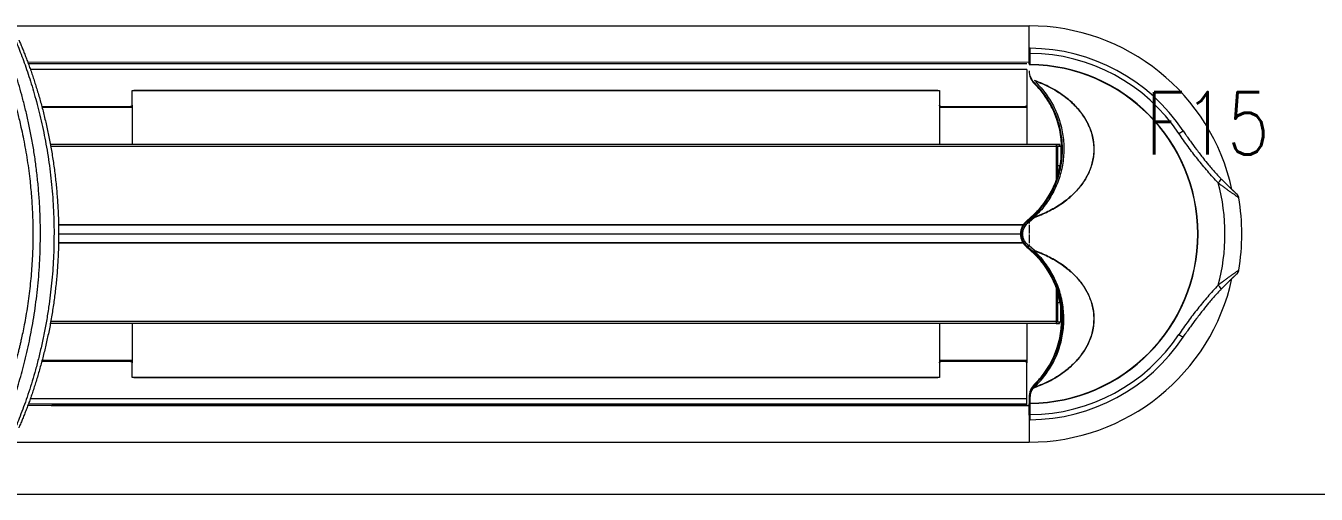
# Model space of a CAD drawing. Header units: inches. Extents: x 102655 to 148943, y 72248 to 114419.
# Drawn here: x 133445 to 134993, y 95723 to 96286 of the extents above; entities that cross this region are included whole.
import ezdxf
from ezdxf.enums import TextEntityAlignment as Align

# ---------------------------------------------------------------- set-up
doc = ezdxf.new("R2010")
doc.units = ezdxf.units.IN
doc.layers.add('ceiling dim', color=8, linetype='Continuous', lineweight=5)
doc.layers.add('Furnitureee', color=8, linetype='Continuous', lineweight=5)
for name, color, linetype in [('E-LEADER', 30, 'Continuous'), ('E-LTG', 92, 'Continuous'), ('E_TAG', 30, 'Continuous')]:
    doc.layers.add(name, color=color, linetype=linetype)
doc.styles.add('Pyzd-Romans', font='romans.shx', dxfattribs={"width": 0.8})

# ---------------------------------------------------------------- blocks, each defined once
blk = doc.blocks.new('A$Caba3f22f')
at = {"color": 8}
for p, q in [((23351.7, 2000.2, 0), (24646.7, 2000.1, 0)), ((24646.7, 1956.2, 0), (24646.7, 2000.1, 0)), ((24647.3, 1966.9, 0), (24647.3, 1965.1, 0)), ((24648.1, 1965.4, 0), (24648.1, 1967.1, 0)), ((24646.7, 1956.2, 0), (23445.1, 1956.3, 0)), ((24644.1, 1954.4, 0), (23445.8, 1954.5, 0)), ((24647.3, 1965.1, 0), (24647.3, 1963.4, 0)), ((24647.3, 1963.4, 0), (24647.3, 1961.7, 0)), ((24647.3, 1961.7, 0), (24647.3, 1959.9, 0)), ((24647.3, 1959.9, 0), (24647.3, 1958.2, 0)), ((24647.3, 1958.2, 0), (24647.3, 1956.5, 0)), ((24647.3, 1956.5, 0), (24647.3, 1954.8, 0)), ((24647.3, 1954.8, 0), (24647.3, 1953, 0)), ((24648.1, 1963.7, 0), (24648.1, 1965.4, 0)), ((24648.2, 1962, 0), (24648.1, 1963.7, 0)), ((24648.2, 1960.3, 0), (24648.2, 1962, 0)), ((24648.2, 1958.6, 0), (24648.2, 1960.3, 0)), ((24648.2, 1956.9, 0), (24648.2, 1958.6, 0)), ((24648.2, 1955.2, 0), (24648.2, 1956.9, 0)), ((24648.2, 1953.5, 0), (24648.2, 1955.2, 0)), ((24644.1, 1947.5, 0), (23448.2, 1947.6, 0)), ((24644.1, 1947.5, 0), (24644.1, 1904.9, 0)), ((23570.5, 1905, 0), (23570.5, 1922.5, 0)), ((23570.5, 1922.5, 0), (23572.2, 1922.5, 0)), ((24537.3, 1922.5, 0), (23572.2, 1922.5, 0)), ((23572.2, 1922.5, 0), (23572.2, 1922, 0)), ((24537.3, 1921.9, 0), (23572.2, 1922, 0)), ((24537.3, 1922.5, 0), (24539.1, 1922.5, 0)), ((24537.3, 1921.9, 0), (24537.3, 1922.5, 0)), ((24539.1, 1922.5, 0), (24539.1, 1904.9, 0)), ((24653.7, 1931.1, 0), (24653.3, 1930.6, 0)), ((23570.5, 1905, 0), (23570.4, 1904.5, 0)), ((23570.5, 1905, 0), (23570.5, 1904, 0)), ((24539.1, 1904.9, 0), (24539.1, 1903.9, 0)), ((24539.2, 1904.5, 0), (24539.1, 1904.9, 0)), ((24644.1, 1904.9, 0), (24644, 1904.5, 0)), ((24644.1, 1904.9, 0), (24644.1, 1903.9, 0)), ((23566.1, 1902.8, 0), (23462, 1902.8, 0)), ((23570.5, 1902.1, 0), (23462.2, 1902.1, 0)), ((23567, 1902.8, 0), (23566.1, 1902.8, 0)), ((23567.8, 1902.9, 0), (23567, 1902.8, 0)), ((23568.5, 1903.1, 0), (23567.8, 1902.9, 0)), ((23569.2, 1903.4, 0), (23568.5, 1903.1, 0)), ((23569.7, 1903.8, 0), (23569.2, 1903.4, 0)), ((23570.1, 1904.1, 0), (23569.7, 1903.8, 0)), ((23570.5, 1904, 0), (23570, 1904, 0)), ((23570.4, 1904.5, 0), (23570.1, 1904.1, 0)), ((23570.5, 1904, 0), (23570.5, 1902.1, 0)), ((23570.5, 1902.1, 0), (23570.5, 1857.6, 0)), ((24539.1, 1903.9, 0), (24539.1, 1902, 0)), ((24539.6, 1903.9, 0), (24539.1, 1903.9, 0)), ((24644.1, 1902, 0), (24539.1, 1902, 0)), ((24539.1, 1902, 0), (24539.1, 1857.6, 0)), ((24539.4, 1904.1, 0), (24539.2, 1904.5, 0)), ((24539.8, 1903.7, 0), (24539.4, 1904.1, 0)), ((24540.4, 1903.4, 0), (24539.8, 1903.7, 0)), ((24541, 1903.1, 0), (24540.4, 1903.4, 0)), ((24541.8, 1902.9, 0), (24541, 1903.1, 0)), ((24542.6, 1902.8, 0), (24541.8, 1902.9, 0)), ((24543.5, 1902.7, 0), (24542.6, 1902.8, 0)), ((24639.7, 1902.7, 0), (24543.5, 1902.7, 0)), ((24640.6, 1902.8, 0), (24639.7, 1902.7, 0)), ((24641.4, 1902.9, 0), (24640.6, 1902.8, 0)), ((24642.1, 1903.1, 0), (24641.4, 1902.9, 0)), ((24642.8, 1903.4, 0), (24642.1, 1903.1, 0)), ((24643.3, 1903.7, 0), (24642.8, 1903.4, 0)), ((24643.8, 1904.1, 0), (24643.3, 1903.7, 0)), ((24644.1, 1903.9, 0), (24643.6, 1903.9, 0)), ((24644, 1904.5, 0), (24643.8, 1904.1, 0)), ((24644.1, 1903.9, 0), (24644.1, 1902, 0)), ((24644.1, 1902, 0), (24644.1, 1857.5, 0)), ((24826.6, 1870.7, 0), (24831.7, 1874.1, 0)), ((24831.7, 1874.1, 0), (24834.1, 1870.6, 0)), ((24679.1, 1857.5, 0), (23472.2, 1857.6, 0)), ((24679.1, 1855.1, 0), (23472.6, 1855.2, 0)), ((24679.1, 1857.5, 0), (24679.1, 1855.1, 0)), ((24683.5, 1857.5, 0), (24679.1, 1857.5, 0)), ((24679.1, 1855.8, 0), (24683.5, 1855.8, 0)), ((24679.5, 1855.3, 0), (24679.1, 1855.3, 0)), ((24679.1, 1855.1, 0), (24679.1, 1813.7, 0)), ((24679.5, 1855.3, 0), (24680.8, 1855.3, 0)), ((24679.5, 1814.9, 0), (24679.5, 1855.3, 0)), ((24680.8, 1855.3, 0), (24680.8, 1832.5, 0)), ((24684.8, 1855.3, 0), (24680.8, 1855.3, 0)), ((24683.5, 1855.8, 0), (24683.5, 1857.5, 0)), ((24686, 1855.3, 0), (24684.8, 1855.3, 0)), ((24684.8, 1855.3, 0), (24684.8, 1835.3, 0)), ((24680.8, 1832.5, 0), (24684.3, 1832.5, 0)), ((24680.8, 1832.5, 0), (24680.8, 1818.7, 0)), ((24683.5, 1832.5, 0), (24683.5, 1828.4, 0)), ((24890.2, 1803.5, 0), (24891, 1802.8, 0)), ((24895.7, 1798.4, 0), (24895.7, 1798.4, 0)), ((24895.8, 1798.3, 0), (24895.7, 1798.4, 0)), ((24895.9, 1798.2, 0), (24895.8, 1798.3, 0)), ((24895.8, 1798.3, 0), (24895.8, 1798.3, 0)), ((24895.9, 1798.2, 0), (24895.9, 1798.2, 0)), ((24895.9, 1798.2, 0), (24895.9, 1798.2, 0)), ((24895.9, 1798.2, 0), (24895.9, 1798.2, 0)), ((24895.9, 1798.2, 0), (24895.9, 1798.2, 0)), ((24895.9, 1798.2, 0), (24895.9, 1798.2, 0)), ((24895.9, 1798.2, 0), (24895.9, 1798.2, 0)), ((24895.9, 1798.2, 0), (24895.9, 1798.2, 0)), ((24644.8, 1765.2, 0), (24644.2, 1766, 0)), ((24644.8, 1765.2, 0), (24645.6, 1765.8, 0)), ((24645.6, 1765.8, 0), (24651.8, 1771.2, 0)), ((24653.2, 1770.1, 0), (24646.7, 1764.5, 0)), ((24639.8, 1761.2, 0), (23482, 1761.3, 0)), ((24639.6, 1760.9, 0), (23482, 1760.9, 0)), ((24636.4, 1750.1, 0), (23482.1, 1750.2, 0)), ((24636.4, 1750.1, 0), (23482.1, 1750.1, 0)), ((24646.7, 1764.5, 0), (24645.9, 1763.8, 0)), ((24646.7, 1764.5, 0), (24646.7, 1762.6, 0)), ((24646.7, 1761.3, 0), (24646.7, 1750.7, 0)), ((24639.6, 1739.3, 0), (23482, 1739.4, 0)), ((24639.8, 1739, 0), (23482, 1739, 0)), ((24644.8, 1735, 0), (24644.2, 1734.2, 0)), ((24644.8, 1735, 0), (24645.6, 1734.4, 0)), ((24646.7, 1735.7, 0), (24645.9, 1736.4, 0)), ((24646.7, 1749.4, 0), (24646.7, 1738.9, 0)), ((24646.7, 1737.6, 0), (24646.7, 1735.7, 0)), ((24653.2, 1730.1, 0), (24646.7, 1735.7, 0)), ((24645.6, 1734.4, 0), (24651.8, 1729, 0)), ((24895.7, 1701.8, 0), (24895.6, 1701.7, 0)), ((24895.8, 1701.9, 0), (24895.7, 1701.8, 0)), ((24895.9, 1701.9, 0), (24895.8, 1701.9, 0)), ((24895.8, 1701.9, 0), (24895.8, 1701.9, 0)), ((24895.8, 1701.9, 0), (24895.8, 1701.9, 0)), ((24895.9, 1701.9, 0), (24895.9, 1701.9, 0)), ((24895.9, 1701.9, 0), (24895.9, 1701.9, 0)), ((24895.9, 1701.9, 0), (24895.9, 1701.9, 0)), ((24895.9, 1701.9, 0), (24895.9, 1701.9, 0)), ((24895.9, 1701.9, 0), (24895.9, 1701.9, 0)), ((24895.9, 1701.9, 0), (24895.9, 1701.9, 0)), ((24679.1, 1686.5, 0), (24679.1, 1645, 0)), ((24679.5, 1644.8, 0), (24679.5, 1685.3, 0)), ((24680.8, 1681.5, 0), (24680.8, 1667.6, 0)), ((24684.3, 1667.6, 0), (24680.8, 1667.6, 0)), ((24680.8, 1667.6, 0), (24680.8, 1644.8, 0)), ((24683.4, 1671.8, 0), (24683.4, 1667.6, 0)), ((24684.8, 1644.8, 0), (24684.8, 1664.8, 0)), ((24679.1, 1642.6, 0), (23472.2, 1642.7, 0)), ((24679.1, 1645, 0), (23472.6, 1645.1, 0)), ((23570.5, 1642.7, 0), (23570.5, 1598.2, 0)), ((24539.1, 1642.6, 0), (24539.1, 1598.2, 0)), ((24644.1, 1642.6, 0), (24644.1, 1598.2, 0)), ((24679.1, 1645, 0), (24679.1, 1642.6, 0)), ((24679.1, 1644.8, 0), (24679.5, 1644.8, 0)), ((24683.4, 1644.4, 0), (24679.1, 1644.4, 0)), ((24679.1, 1642.6, 0), (24683.4, 1642.6, 0)), ((24680.8, 1644.8, 0), (24679.5, 1644.8, 0)), ((24680.8, 1644.8, 0), (24684.8, 1644.8, 0)), ((24683.4, 1642.6, 0), (24683.4, 1644.4, 0)), ((24684.8, 1644.8, 0), (24686, 1644.8, 0)), ((24826.6, 1629.4, 0), (24831.7, 1626, 0)), ((24831.7, 1626, 0), (24834.1, 1629.6, 0)), ((23462, 1597.5, 0), (23566.1, 1597.5, 0)), ((23570.5, 1598.2, 0), (23462.2, 1598.3, 0)), ((23566.1, 1597.5, 0), (23566.9, 1597.5, 0)), ((23566.9, 1597.5, 0), (23567.8, 1597.3, 0)), ((23567.8, 1597.3, 0), (23568.5, 1597.1, 0)), ((23568.5, 1597.1, 0), (23569.2, 1596.9, 0)), ((23569.2, 1596.9, 0), (23569.7, 1596.5, 0)), ((23569.7, 1596.5, 0), (23570.1, 1596.2, 0)), ((23570.5, 1596.3, 0), (23570, 1596.3, 0)), ((23570.1, 1596.2, 0), (23570.4, 1595.8, 0)), ((23570.4, 1595.8, 0), (23570.5, 1595.3, 0)), ((23570.5, 1598.2, 0), (23570.5, 1596.3, 0)), ((23570.5, 1596.3, 0), (23570.5, 1595.3, 0)), ((23570.5, 1577.8, 0), (23570.5, 1595.3, 0)), ((24644.1, 1598.2, 0), (24539.1, 1598.2, 0)), ((24539.1, 1598.2, 0), (24539.1, 1596.3, 0)), ((24539.1, 1596.3, 0), (24539.1, 1595.3, 0)), ((24539.6, 1596.3, 0), (24539.1, 1596.3, 0)), ((24539.1, 1595.3, 0), (24539.2, 1595.7, 0)), ((24539.1, 1595.3, 0), (24539.1, 1577.7, 0)), ((24539.2, 1595.7, 0), (24539.4, 1596.1, 0)), ((24539.4, 1596.1, 0), (24539.8, 1596.5, 0)), ((24539.8, 1596.5, 0), (24540.4, 1596.8, 0)), ((24540.4, 1596.8, 0), (24541, 1597.1, 0)), ((24541, 1597.1, 0), (24541.8, 1597.3, 0)), ((24541.8, 1597.3, 0), (24542.6, 1597.4, 0)), ((24542.6, 1597.4, 0), (24543.4, 1597.5, 0)), ((24543.4, 1597.5, 0), (24639.7, 1597.5, 0)), ((24639.7, 1597.5, 0), (24640.5, 1597.4, 0)), ((24640.5, 1597.4, 0), (24641.4, 1597.3, 0)), ((24641.4, 1597.3, 0), (24642.1, 1597.1, 0)), ((24642.1, 1597.1, 0), (24642.8, 1596.8, 0)), ((24642.8, 1596.8, 0), (24643.3, 1596.5, 0)), ((24643.3, 1596.5, 0), (24643.7, 1596.1, 0)), ((24644.1, 1596.3, 0), (24643.6, 1596.3, 0)), ((24643.7, 1596.1, 0), (24644, 1595.7, 0)), ((24644, 1595.7, 0), (24644.1, 1595.3, 0)), ((24644.1, 1598.2, 0), (24644.1, 1596.3, 0)), ((24644.1, 1596.3, 0), (24644.1, 1595.3, 0)), ((24644.1, 1552.6, 0), (24644.1, 1595.3, 0)), ((23572.2, 1577.8, 0), (23570.5, 1577.8, 0)), ((23572.2, 1578.3, 0), (24537.3, 1578.3, 0)), ((23572.2, 1578.3, 0), (23572.2, 1577.8, 0)), ((23572.2, 1577.8, 0), (24537.3, 1577.7, 0)), ((24537.3, 1577.7, 0), (24537.3, 1578.3, 0)), ((24539.1, 1577.7, 0), (24537.3, 1577.7, 0)), ((24653.1, 1565.9, 0), (24654.8, 1567.8, 0)), ((24653.7, 1569.1, 0), (24653.3, 1569.6, 0)), ((23448.2, 1552.7, 0), (24644.1, 1552.6, 0)), ((24644.1, 1545.8, 0), (24644.1, 1552.6, 0)), ((24646.7, 1553.9, 0), (24646.7, 1547, 0)), ((24647.3, 1553.9, 0), (24646.7, 1553.9, 0)), ((24646.7, 1553.9, 0), (24646.7, 1546.1, 0)), ((24647.3, 1553.9, 0), (24647.3, 1553.1, 0)), ((24647.3, 1553.1, 0), (24647.3, 1552.2, 0)), ((24647.3, 1552.2, 0), (24647.3, 1551.4, 0)), ((24647.3, 1551.4, 0), (24647.3, 1550.5, 0)), ((24647.3, 1550.5, 0), (24647.3, 1549.7, 0)), ((24647.3, 1549.7, 0), (24647.3, 1548.8, 0)), ((24647.3, 1548.8, 0), (24647.3, 1548, 0)), ((24648.2, 1552.9, 0), (24648.2, 1553.7, 0)), ((24648.2, 1552.1, 0), (24648.2, 1552.9, 0)), ((24648.2, 1551.2, 0), (24648.2, 1552.1, 0)), ((24648.2, 1550.4, 0), (24648.2, 1551.2, 0)), ((24648.2, 1549.6, 0), (24648.2, 1550.4, 0)), ((24648.2, 1548.7, 0), (24648.2, 1549.6, 0)), ((24648.2, 1547.9, 0), (24648.2, 1548.7, 0)), ((24646.7, 1543.9, 0), (23445.1, 1544, 0)), ((24644.1, 1545.8, 0), (23445.8, 1545.9, 0)), ((23473.1, 1544, 0), (24646.7, 1543.9, 0)), ((23474, 1545.9, 0), (24644.1, 1545.8, 0)), ((24644.1, 1543.9, 0), (24644.1, 1545.8, 0)), ((24646.7, 1546.1, 0), (24646.7, 1546.1, 0)), ((24646.7, 1543.9, 0), (24646.7, 1500.1, 0)), ((24647.3, 1538.5, 0), (24647.2, 1536.8, 0)), ((24647.2, 1536.8, 0), (24647.2, 1535, 0)), ((24647.2, 1535, 0), (24647.2, 1533.3, 0)), ((24647.3, 1548, 0), (24647.3, 1547.2, 0)), ((24647.3, 1547.2, 0), (24647.3, 1545.4, 0)), ((24647.3, 1547.2, 0), (24647.3, 1547.2, 0)), ((24647.3, 1545.4, 0), (24647.3, 1543.7, 0)), ((24647.3, 1543.7, 0), (24647.3, 1542, 0)), ((24647.3, 1542, 0), (24647.3, 1540.2, 0)), ((24647.3, 1540.2, 0), (24647.3, 1538.5, 0)), ((24647.8, 1546.7, 0), (24647.8, 1546.7, 0)), ((24647.8, 1546.7, 0), (24647.8, 1546.7, 0)), ((24647.8, 1546.7, 0), (24647.8, 1546.7, 0)), ((24647.8, 1546.7, 0), (24647.8, 1546.7, 0)), ((24647.8, 1546.7, 0), (24647.8, 1546.7, 0)), ((24647.8, 1546.7, 0), (24647.8, 1546.7, 0)), ((24647.8, 1546.7, 0), (24647.8, 1546.7, 0)), ((24647.8, 1546.7, 0), (24647.8, 1546.6, 0)), ((24648.1, 1541.6, 0), (24648.2, 1543.3, 0)), ((24648.1, 1539.9, 0), (24648.1, 1541.6, 0)), ((24648.1, 1538.2, 0), (24648.1, 1539.9, 0)), ((24648.1, 1536.5, 0), (24648.1, 1538.2, 0)), ((24648.1, 1534.8, 0), (24648.1, 1536.5, 0)), ((24648.1, 1533.1, 0), (24648.1, 1534.8, 0)), ((24648.2, 1547.1, 0), (24648.2, 1547.9, 0)), ((24648.2, 1547.1, 0), (24648.2, 1546.7, 0)), ((24648.2, 1546.7, 0), (24648.2, 1546.6, 0)), ((24648.2, 1545, 0), (24648.2, 1546.6, 0)), ((24648.2, 1543.3, 0), (24648.2, 1545, 0)), ((23351.7, 1500.2, 0), (24646.7, 1500.1, 0)), ((21479.8, 1437.8, 0), (26279.8, 1437.5, 0))]:
    blk.add_line(p, q, dxfattribs=at)
for centre, major_axis, start_param, end_param in [((24646.7, 1750.1, 0), (0, -250), 1.787054, 3.141593), ((24647.9, 1966, 0), (0, -1.09), 2.960074, 3.818772), ((24646.7, 1750.1, 0), (0, -223.1), 2.16047, 3.135754), ((24646.7, 1750.1, 0), (0, -217), 2.16047, 3.135036), ((24646.7, 1750.1, 0), (0, -203.4), 0.007287, 3.134306), ((24646.7, 1750.1, 0), (0, -203.4), 0.00736, 3.134232), ((24646.7, 1750.1, 0), (0, -203), 0.00736, 3.134232), ((24668.6, 1946.2, 0), (0, -21.9), -1.570796, -0.775397), ((24576.7, 1852.3, 0), (0, -109.6), 0.664602, 2.366195), ((24860, 1826.6, 0), (0, -20.4), 0.740741, 1.033308), ((24646.7, 1750.1, 0), (0, -235.8), 1.307117, 1.834475), ((24890.3, 1792.2, 0), (0, -8.2), 1.741796, 2.387614), ((24646.7, 1750.1, 0), (0, -256), 1.399797, 1.741796), ((24656.6, 1750.1, 0), (0, -20.2), 3.806195, 5.618583), ((24613.1, 1738.1, 0), (0, -42.8), 2.23529, 2.275716), ((24655.9, 1766.9, 0), (0, -4.45), 3.88292, 3.898727), ((24599.2, 1750.9, 0), (0, -57.4), 1.910761, 1.913829), ((24609.9, 1736.1, 0), (0, -45.5), 2.226354, 2.264452), ((24609.9, 1764.1, 0), (0, -45.5), 0.877141, 0.915238), ((24613.1, 1762.1, 0), (0, -42.8), 0.865877, 0.906303), ((24576.7, 1647.9, 0), (0, -109.6), 0.775397, 2.47699), ((24655.9, 1733.2, 0), (0, -4.45), -0.757131, -0.741325), ((24599.2, 1749.2, 0), (0, -57.4), 1.227762, 1.23083), ((24890.3, 1707.9, 0), (0, -8.2), 0.753978, 1.399797), ((24646.7, 1750.1, 0), (0, -250), 0, 1.355182), ((24860, 1673.6, 0), (0, -20.4), 2.108285, 2.400851), ((24646.7, 1750.1, 0), (0, -217), 0.006556, 0.981123), ((24646.7, 1750.1, 0), (0, -223.1), 0.005838, 0.981123), ((24668.6, 1553.9, 0), (0, -21.9), 3.91699, 4.712389), ((24665.3, 1570.2, 0), (0, -13), -1.23019, -1.216602), ((24659.6, 1573.1, 0), (0, -7.11), -0.981062, -0.738795), ((24648, 1554.9, 0), (0, -1.17), -0.62129, 0.171432), ((24649.5, 1561.7, 0), (0, -1.35), -0.884351, -0.159305), ((24647.9, 1534.2, 0), (0, -1.09), -0.677179, 0.181519), ((24647.7, 1547.2, 0), (0, -0.439), 4.712359, 5.798545), ((24647.5, 1546.7, 0), (0, -0.058), 1.275677, 2.488637)]:
    blk.add_ellipse(centre, major_axis=major_axis, ratio=0.997481, start_param=start_param, end_param=end_param, dxfattribs=at)
for points, knots in [([(23402.5, 1983.3, 0), (23403.3, 1981.6, 0), (23404.6, 1978.4, 0), (23406.6, 1973.7, 0), (23408.4, 1969.4, 0), (23409.9, 1965.5, 0), (23411.2, 1962.4, 0), (23412.2, 1959.9, 0), (23412.8, 1958.1, 0), (23413.4, 1956.8, 0), (23413.8, 1955.7, 0), (23414.2, 1954.5, 0), (23414.7, 1953.2, 0), (23415.4, 1951.2, 0), (23416.5, 1948.4, 0), (23417.8, 1944.8, 0), (23419.6, 1939.7, 0), (23421.7, 1933.3, 0), (23424.2, 1925.6, 0), (23426.7, 1917.6, 0), (23429, 1909.6, 0), (23431.1, 1901.8, 0), (23433.1, 1894.2, 0), (23435, 1886.6, 0), (23437.1, 1877.5, 0), (23439.4, 1866.8, 0), (23441.7, 1854.7, 0), (23443.9, 1842.1, 0), (23445.8, 1829.2, 0), (23447.4, 1817.1, 0), (23448.5, 1806, 0), (23449.4, 1795.8, 0), (23450.1, 1786.2, 0), (23450.6, 1776.7, 0), (23451, 1767.1, 0), (23451.2, 1757, 0), (23451.2, 1746.3, 0), (23451.1, 1735.1, 0), (23450.6, 1723.4, 0), (23449.9, 1711.5, 0), (23449, 1699.5, 0), (23447.8, 1687.5, 0), (23446.4, 1675.5, 0), (23444.7, 1663.5, 0), (23442.9, 1652.1, 0), (23440.9, 1641.4, 0), (23439, 1631.9, 0), (23437.4, 1624.3, 0), (23436.1, 1618.4, 0), (23434.9, 1613.7, 0), (23433.7, 1608.8, 0), (23432.4, 1603.4, 0), (23430.9, 1597.9, 0), (23429.4, 1592.4, 0), (23427.9, 1587.1, 0), (23426.3, 1581.4, 0), (23424.5, 1575.6, 0), (23422.6, 1569.7, 0), (23420.7, 1564.1, 0), (23419, 1559.1, 0), (23417.6, 1554.9, 0), (23416.4, 1551.6, 0), (23415.5, 1549.4, 0), (23415, 1547.9, 0), (23414.6, 1546.7, 0), (23414, 1545.2, 0), (23413.3, 1543.3, 0), (23412.4, 1541, 0), (23411.3, 1538.2, 0), (23409.9, 1534.8, 0), (23408.3, 1530.8, 0), (23406.5, 1526.4, 0), (23404.5, 1521.7, 0), (23403.2, 1518.7, 0), (23402.5, 1517, 0)], [0, 0, 0, 0, 0.01681, 0.031817, 0.044971, 0.056233, 0.065558, 0.072112, 0.077136, 0.080633, 0.083299, 0.086394, 0.089941, 0.093941, 0.102445, 0.112392, 0.122715, 0.141167, 0.159665, 0.178162, 0.196775, 0.213774, 0.229237, 0.244998, 0.261883, 0.285172, 0.309042, 0.333415, 0.357558, 0.381265, 0.40053, 0.418838, 0.436165, 0.452603, 0.469503, 0.487429, 0.506412, 0.526491, 0.547503, 0.568817, 0.590355, 0.612156, 0.634265, 0.656732, 0.679071, 0.699683, 0.718436, 0.735173, 0.745288, 0.754576, 0.764605, 0.776022, 0.788827, 0.799869, 0.811782, 0.82458, 0.838279, 0.852327, 0.866691, 0.879206, 0.889795, 0.898441, 0.905152, 0.907441, 0.910471, 0.914598, 0.919819, 0.92613, 0.933522, 0.94381, 0.955626, 0.968948, 0.98375, 1, 1, 1, 1]), ([(23414.1, 1514, 0), (23415.3, 1516.8, 0), (23417.6, 1522.5, 0), (23421.2, 1531.9, 0), (23424.9, 1541.9, 0), (23428.6, 1552.6, 0), (23432.2, 1563.9, 0), (23435.7, 1575.8, 0), (23439.1, 1588.2, 0), (23442.4, 1601.1, 0), (23445.5, 1614.6, 0), (23448.4, 1628.4, 0), (23451, 1642.7, 0), (23453.4, 1657.2, 0), (23455.4, 1672.2, 0), (23457.1, 1687.4, 0), (23458.5, 1702.8, 0), (23459.5, 1718.5, 0), (23460.1, 1734.2, 0), (23460.3, 1750.7, 0), (23460.1, 1767.9, 0), (23459.3, 1785.9, 0), (23458, 1803.8, 0), (23456.3, 1821.3, 0), (23454.1, 1838.5, 0), (23451.5, 1855.3, 0), (23448.5, 1871.7, 0), (23445.2, 1887.5, 0), (23441.6, 1902.7, 0), (23437.8, 1917.1, 0), (23434, 1930.7, 0), (23430, 1943.3, 0), (23426, 1955.3, 0), (23422, 1966.5, 0), (23418, 1977, 0), (23415.4, 1983.2, 0), (23414.1, 1986.3, 0)], [0, 0, 0, 0, 0.027669, 0.055426, 0.08323, 0.111036, 0.1388, 0.166473, 0.194129, 0.221872, 0.249658, 0.277443, 0.305181, 0.332833, 0.360542, 0.388346, 0.416198, 0.444047, 0.471846, 0.499551, 0.531307, 0.56317, 0.595073, 0.626941, 0.6587, 0.690342, 0.722082, 0.753858, 0.785603, 0.817249, 0.847613, 0.878095, 0.908634, 0.939169, 0.969642, 1, 1, 1, 1]), ([(23428.7, 1986.4, 0), (23430, 1983.5, 0), (23432.4, 1977.9, 0), (23436.1, 1968.5, 0), (23439.9, 1958.5, 0), (23443.7, 1947.8, 0), (23447.4, 1936.5, 0), (23451.1, 1924.7, 0), (23454.6, 1912.3, 0), (23458, 1899.4, 0), (23461.2, 1886, 0), (23464.2, 1872.2, 0), (23466.9, 1858, 0), (23469.4, 1843.4, 0), (23471.5, 1828.5, 0), (23473.3, 1813.3, 0), (23474.7, 1797.8, 0), (23475.7, 1782.2, 0), (23476.4, 1766.5, 0), (23476.6, 1751, 0), (23476.4, 1735.7, 0), (23475.9, 1720.7, 0), (23475, 1705.8, 0), (23473.7, 1691.1, 0), (23472.1, 1676.5, 0), (23470, 1661.2, 0), (23467.5, 1645.4, 0), (23464.4, 1629.1, 0), (23461, 1613.3, 0), (23457.3, 1598, 0), (23453.4, 1583.6, 0), (23449.4, 1570, 0), (23445.3, 1557.2, 0), (23441.1, 1545.2, 0), (23436.9, 1533.9, 0), (23432.7, 1523.3, 0), (23430.1, 1517.1, 0), (23428.7, 1513.9, 0)], [0, 0, 0, 0, 0.027622, 0.055331, 0.083087, 0.110847, 0.138564, 0.16619, 0.193794, 0.221485, 0.249219, 0.276951, 0.304637, 0.332237, 0.359951, 0.38776, 0.415618, 0.443472, 0.471276, 0.498985, 0.525394, 0.551884, 0.578419, 0.604955, 0.631451, 0.657862, 0.689438, 0.721112, 0.752821, 0.7845, 0.81608, 0.846637, 0.877315, 0.908051, 0.938783, 0.96945, 1, 1, 1, 1]), ([(23434.3, 1983, 0), (23434.4, 1982.8, 0), (23435.2, 1981, 0), (23436.7, 1977.6, 0), (23438.8, 1972.6, 0), (23440.9, 1967.3, 0), (23443, 1961.8, 0), (23445.2, 1956.2, 0), (23447.3, 1950.3, 0), (23449.5, 1944.2, 0), (23451.6, 1937.8, 0), (23453.7, 1931.3, 0), (23455.8, 1924.5, 0), (23457.9, 1917.6, 0), (23460, 1910.4, 0), (23462, 1903.1, 0), (23463.9, 1895.7, 0), (23465.7, 1888.1, 0), (23467.5, 1880.5, 0), (23469.2, 1872.6, 0), (23470.8, 1864.7, 0), (23472.4, 1856.6, 0), (23473.8, 1848.4, 0), (23475.2, 1840.1, 0), (23476.4, 1831.7, 0), (23477.5, 1823.3, 0), (23478.5, 1814.8, 0), (23479.4, 1806.3, 0), (23480.1, 1797.8, 0), (23480.8, 1789.2, 0), (23481.3, 1780.7, 0), (23481.7, 1772, 0), (23481.9, 1763.4, 0), (23482.1, 1754.6, 0), (23482.1, 1745.9, 0), (23481.9, 1737.2, 0), (23481.7, 1728.6, 0), (23481.3, 1719.9, 0), (23480.8, 1711.4, 0), (23480.2, 1702.8, 0), (23479.4, 1694.3, 0), (23478.5, 1685.9, 0), (23477.6, 1677.4, 0), (23476.5, 1669.1, 0), (23475.2, 1660.7, 0), (23473.9, 1652.5, 0), (23472.5, 1644.3, 0), (23471, 1636.2, 0), (23469.3, 1628.3, 0), (23467.6, 1620.5, 0), (23465.9, 1612.8, 0), (23464, 1605.3, 0), (23462.1, 1597.8, 0), (23460.1, 1590.6, 0), (23458.1, 1583.4, 0), (23456, 1576.5, 0), (23453.9, 1569.7, 0), (23451.8, 1563.1, 0), (23449.6, 1556.7, 0), (23447.5, 1550.5, 0), (23445.3, 1544.6, 0), (23443.2, 1538.9, 0), (23441, 1533.4, 0), (23438.9, 1528.1, 0), (23436.8, 1523.1, 0), (23435.2, 1519.5, 0), (23434.4, 1517.7, 0), (23434.3, 1517.3, 0)], [0, 0, 0, 0, 0.002148, 0.017843, 0.033537, 0.049211, 0.064896, 0.080599, 0.096335, 0.112116, 0.127955, 0.143864, 0.159855, 0.175936, 0.192038, 0.208077, 0.224053, 0.239981, 0.255876, 0.271753, 0.287626, 0.303511, 0.319417, 0.335362, 0.351296, 0.367125, 0.382849, 0.398492, 0.414078, 0.429629, 0.445168, 0.460719, 0.476298, 0.491927, 0.507612, 0.523237, 0.538787, 0.554309, 0.56982, 0.585339, 0.600879, 0.616459, 0.632097, 0.647811, 0.663621, 0.679479, 0.695311, 0.711141, 0.726973, 0.742816, 0.758677, 0.774567, 0.790494, 0.806466, 0.822494, 0.838548, 0.854577, 0.870582, 0.886489, 0.902319, 0.918093, 0.933832, 0.949557, 0.96529, 0.981047, 0.996832, 1, 1, 1, 1]), ([(24646.7, 1954.1, 0), (24646.8, 1954.2, 0), (24646.8, 1954.4, 0), (24646.9, 1955.6, 0), (24646.9, 1957.3, 0), (24647, 1959.7, 0), (24647, 1962.6, 0), (24647.1, 1965.7, 0), (24647.1, 1968.7, 0), (24647.1, 1970.7, 0), (24647.1, 1971.7, 0)], [0, 0, 0, 0, 0.123229, 0.257746, 0.392197, 0.526648, 0.661105, 0.795562, 0.897781, 1, 1, 1, 1]), ([(24647.1, 1971.6, 0), (24647.1, 1971.7, 0), (24647.1, 1971.9, 0), (24647.1, 1972.2, 0), (24647.1, 1972.3, 0), (24647.1, 1972.5, 0), (24647.2, 1972.6, 0), (24647.3, 1972.8, 0), (24647.4, 1973, 0), (24647.6, 1973.1, 0), (24647.7, 1973.1, 0)], [0, 0, 0, 0, 0.166303, 0.338469, 0.515479, 0.57028, 0.634875, 0.732046, 0.884437, 1, 1, 1, 1]), ([(24647.1, 1972.3, 0), (24647.1, 1972.3, 0), (24647.2, 1972.1, 0), (24647.2, 1971, 0), (24647.2, 1969.2, 0), (24647.2, 1967.6, 0), (24647.3, 1966.9, 0)], [0, 0, 0, 0, 0.2302426, 0.4868469, 0.7434228, 1, 1, 1, 1]), ([(24647.1, 1971.7, 0), (24647.1, 1971.8, 0), (24647.1, 1972, 0), (24647.1, 1972.2, 0), (24647.1, 1972.3, 0), (24647.1, 1972.3, 0), (24647.1, 1972.3, 0)], [0, 0, 0, 0, 0.259475, 0.518946, 0.778434, 1, 1, 1, 1]), ([(24648.1, 1967.1, 0), (24648.1, 1967.5, 0), (24648.1, 1968.4, 0), (24648.1, 1969.6, 0), (24648.1, 1970.7, 0), (24648.1, 1971.6, 0), (24648.1, 1972.3, 0), (24648, 1972.9, 0), (24648, 1973.2, 0), (24648, 1973.2, 0), (24648, 1973.2, 0)], [0, 0, 0, 0, 0.126492, 0.256652, 0.383142, 0.5133, 0.639803, 0.769974, 0.933844, 1, 1, 1, 1]), ([(24653.7, 1931.1, 0), (24652.9, 1931.9, 0), (24651.3, 1933.7, 0), (24649.6, 1936.5, 0), (24648.9, 1938.5, 0), (24648.5, 1939.4, 0)], [0, 0, 0, 0, 0.356909, 0.724143, 1, 1, 1, 1]), ([(24651.8, 1771.2, 0), (24654.1, 1773.5, 0), (24658.8, 1778.1, 0), (24665, 1785.7, 0), (24670.4, 1793.7, 0), (24675.1, 1802, 0), (24679, 1810.5, 0), (24682.1, 1819.4, 0), (24684.5, 1828.4, 0), (24686.1, 1837.6, 0), (24686.9, 1846.9, 0), (24686.9, 1856.2, 0), (24686.2, 1865.5, 0), (24684.7, 1874.7, 0), (24682.4, 1883.7, 0), (24679.4, 1892.5, 0), (24675.6, 1901.1, 0), (24671.2, 1909.2, 0), (24666, 1917, 0), (24660.2, 1924.4, 0), (24655.9, 1928.8, 0), (24653.7, 1931.1, 0)], [0, 0, 0, 0, 0.054975, 0.11006, 0.165037, 0.217483, 0.270114, 0.322745, 0.375191, 0.427259, 0.479509, 0.531759, 0.583824, 0.635754, 0.687867, 0.73998, 0.791908, 0.843838, 0.895954, 0.94807, 1, 1, 1, 1]), ([(24654.9, 1932.4, 0), (24657.1, 1930.1, 0), (24661.5, 1925.6, 0), (24667.3, 1918.1, 0), (24672.5, 1910.2, 0), (24677.1, 1901.9, 0), (24680.9, 1893.3, 0), (24684, 1884.3, 0), (24686.3, 1875.2, 0), (24687.8, 1865.9, 0), (24688.6, 1856.5, 0), (24688.5, 1847, 0), (24687.7, 1837.6, 0), (24686.1, 1828.3, 0), (24683.7, 1819.1, 0), (24680.5, 1810.1, 0), (24676.5, 1801.5, 0), (24671.8, 1793.1, 0), (24666.3, 1785, 0), (24660, 1777.2, 0), (24655.2, 1772.6, 0), (24652.9, 1770.2, 0)], [0, 0, 0, 0, 0.051944, 0.104073, 0.156203, 0.208146, 0.260057, 0.312153, 0.364249, 0.416161, 0.468196, 0.520415, 0.572635, 0.624671, 0.677096, 0.729708, 0.782319, 0.834744, 0.889794, 0.944952, 1, 1, 1, 1]), ([(24653.1, 1934.3, 0), (24656.5, 1933.1, 0), (24663.2, 1930.5, 0), (24672.9, 1925.8, 0), (24682.2, 1920.4, 0), (24690.2, 1914.7, 0), (24696.9, 1909.1, 0), (24702.4, 1903.7, 0), (24707.5, 1897.9, 0), (24712.2, 1891.6, 0), (24716.4, 1884.6, 0), (24719.9, 1877.1, 0), (24722.6, 1869.2, 0), (24724.2, 1861, 0), (24724.8, 1852.7, 0), (24724.4, 1844.6, 0), (24723, 1837, 0), (24720.9, 1829.8, 0), (24718, 1822.8, 0), (24714.4, 1816.1, 0), (24710.1, 1809.6, 0), (24704.9, 1803.3, 0), (24698.9, 1797.1, 0), (24692.1, 1791.2, 0), (24684.9, 1785.9, 0), (24677.3, 1781.2, 0), (24669.4, 1777, 0), (24661.4, 1773.3, 0), (24655.9, 1771.3, 0), (24653.1, 1770.2, 0)], [0, 0, 0, 0, 0.046301, 0.092745, 0.139147, 0.185391, 0.218661, 0.25203, 0.285371, 0.318602, 0.354392, 0.390275, 0.426031, 0.462012, 0.498132, 0.534103, 0.566224, 0.598447, 0.630586, 0.664121, 0.697742, 0.731302, 0.769891, 0.808617, 0.847381, 0.886022, 0.923997, 0.962015, 1, 1, 1, 1]), ([(24653.2, 1770.1, 0), (24655.9, 1771.1, 0), (24661.5, 1773.2, 0), (24669.5, 1776.9, 0), (24677.4, 1781, 0), (24684.9, 1785.8, 0), (24692.2, 1791.1, 0), (24699, 1797, 0), (24705, 1803.2, 0), (24710.2, 1809.5, 0), (24714.5, 1816, 0), (24718.2, 1822.8, 0), (24721.1, 1829.8, 0), (24723.2, 1837, 0), (24724.5, 1844.6, 0), (24725, 1852.7, 0), (24724.3, 1861, 0), (24722.7, 1869.2, 0), (24720.1, 1877.1, 0), (24716.5, 1884.7, 0), (24712.4, 1891.7, 0), (24707.6, 1898, 0), (24702.5, 1903.9, 0), (24697, 1909.2, 0), (24690.2, 1914.9, 0), (24682.3, 1920.5, 0), (24673, 1925.9, 0), (24663.3, 1930.7, 0), (24656.5, 1933.2, 0), (24653.2, 1934.5, 0)], [0, 0, 0, 0, 0.037971, 0.075975, 0.113936, 0.152572, 0.19133, 0.230051, 0.268634, 0.302199, 0.335825, 0.369365, 0.401516, 0.433751, 0.465884, 0.501871, 0.538007, 0.574003, 0.609769, 0.645661, 0.68146, 0.714691, 0.748031, 0.7814, 0.814669, 0.860897, 0.907284, 0.953714, 1, 1, 1, 1]), ([(24873.7, 1811.5, 0), (24869.5, 1816.1, 0), (24861, 1825.3, 0), (24849, 1839.9, 0), (24837.4, 1855, 0), (24830.2, 1865.5, 0), (24826.6, 1870.7, 0)], [0, 0, 0, 0, 0.248555, 0.497108, 0.748554, 1, 1, 1, 1]), ([(24834.1, 1870.6, 0), (24834.3, 1870.3, 0), (24835.2, 1868.9, 0), (24837.3, 1865.9, 0), (24841.6, 1859.8, 0), (24847.9, 1851.3, 0), (24855.2, 1841.8, 0), (24861.4, 1834.1, 0), (24866.3, 1828.3, 0), (24870.6, 1823.4, 0), (24874.4, 1819.3, 0), (24876.7, 1816.9, 0), (24877.5, 1816.1, 0)], [0, 0, 0, 0, 0.013324, 0.073097, 0.155974, 0.335474, 0.526953, 0.671751, 0.757498, 0.85455, 0.951579, 1, 1, 1, 1]), ([(24877.5, 1816.1, 0), (24878.3, 1815.4, 0), (24880.6, 1813, 0), (24884.3, 1809.3, 0), (24887.8, 1805.9, 0), (24890, 1803.8, 0), (24891.1, 1802.8, 0), (24891.8, 1802.1, 0), (24892.4, 1801.5, 0), (24892.9, 1801, 0), (24893.4, 1800.6, 0), (24893.8, 1800.2, 0), (24894.1, 1799.9, 0), (24894.4, 1799.6, 0), (24894.7, 1799.4, 0), (24894.9, 1799.2, 0), (24895, 1799, 0), (24895.2, 1798.9, 0), (24895.3, 1798.8, 0), (24895.4, 1798.7, 0), (24895.5, 1798.6, 0), (24895.5, 1798.6, 0), (24895.6, 1798.5, 0), (24895.6, 1798.5, 0), (24895.7, 1798.4, 0), (24895.7, 1798.4, 0), (24895.7, 1798.4, 0)], [0, 0, 0, 0, 0.101275, 0.304139, 0.492416, 0.586392, 0.630407, 0.670362, 0.706729, 0.739883, 0.770129, 0.797724, 0.822888, 0.845813, 0.866672, 0.885619, 0.902798, 0.918337, 0.932355, 0.944958, 0.956235, 0.966262, 0.975086, 0.982723, 0.987547, 1, 1, 1, 1]), ([(24898.3, 1793.6, 0), (24898.3, 1793.7, 0), (24898.2, 1793.8, 0), (24897.4, 1794.3, 0), (24896.2, 1795.1, 0), (24894.6, 1796.2, 0), (24892.4, 1797.8, 0), (24889.7, 1799.7, 0), (24886.7, 1801.8, 0), (24883.6, 1804.1, 0), (24880.4, 1806.4, 0), (24877.1, 1808.9, 0), (24874.9, 1810.7, 0), (24873.7, 1811.5, 0)], [0, 0, 0, 0, 0.092525, 0.161746, 0.232426, 0.321113, 0.412017, 0.511715, 0.613267, 0.708415, 0.803599, 0.901788, 1, 1, 1, 1]), ([(24895.7, 1798.4, 0), (24895.7, 1798.4, 0), (24895.7, 1798.4, 0), (24895.7, 1798.3, 0), (24895.8, 1798.3, 0)], [0, 0, 0, 0, 0.406989, 1, 1, 1, 1]), ([(24895.8, 1798.3, 0), (24895.8, 1798.3, 0), (24895.8, 1798.3, 0), (24895.8, 1798.3, 0), (24895.9, 1798.2, 0), (24895.9, 1798.2, 0), (24895.9, 1798.2, 0), (24896, 1798.1, 0), (24896.1, 1798, 0), (24896.1, 1798, 0), (24896.1, 1798, 0)], [0, 0, 0, 0, 0.041353, 0.483642, 0.720039, 0.836612, 0.871466, 0.903255, 0.975721, 1, 1, 1, 1]), ([(24896.1, 1798, 0), (24896.2, 1797.9, 0), (24896.4, 1797.7, 0), (24896.8, 1797.2, 0), (24897.3, 1796.5, 0), (24897.8, 1795.5, 0), (24898.2, 1794.5, 0), (24898.3, 1793.8, 0), (24898.3, 1793.6, 0)], [0, 0, 0, 0, 0.042242, 0.199285, 0.383121, 0.574749, 0.882551, 1, 1, 1, 1]), ([(24652.9, 1770.2, 0), (24652.7, 1770.4, 0), (24652.5, 1770.6, 0), (24652.1, 1770.9, 0), (24651.9, 1771.1, 0), (24651.8, 1771.2, 0), (24651.8, 1771.2, 0), (24651.8, 1771.2, 0)], [0, 0, 0, 0, 0.248656, 0.497261, 0.745949, 0.983716, 1, 1, 1, 1]), ([(24651.8, 1771.2, 0), (24651.8, 1771.2, 0), (24651.8, 1771.2, 0), (24651.9, 1771.1, 0), (24652.1, 1770.9, 0), (24652.4, 1770.6, 0), (24652.7, 1770.3, 0), (24652.8, 1770.2, 0)], [0, 0, 0, 0, 0.016284, 0.254051, 0.502739, 0.751344, 1, 1, 1, 1]), ([(24652.8, 1770.2, 0), (24652.8, 1770.2, 0), (24652.9, 1770.1, 0), (24652.9, 1770.1, 0), (24653, 1770.1, 0), (24653.1, 1770.1, 0), (24653.2, 1770.1, 0)], [0, 0, 0, 0, 0.153072, 0.325545, 0.607804, 1, 1, 1, 1]), ([(24653.1, 1770.2, 0), (24653.1, 1770.2, 0), (24653, 1770.2, 0), (24652.9, 1770.2, 0), (24652.9, 1770.2, 0), (24652.9, 1770.2, 0), (24652.9, 1770.2, 0)], [0, 0, 0, 0, 0.456033, 0.73812, 0.883946, 1, 1, 1, 1]), ([(24644.8, 1765.2, 0), (24644.2, 1764.6, 0), (24642.7, 1763.4, 0), (24640.9, 1761.1, 0), (24639.2, 1758.3, 0), (24638.1, 1755.3, 0), (24637.5, 1752.1, 0), (24637.4, 1748.9, 0), (24637.9, 1745.7, 0), (24638.9, 1742.6, 0), (24640.4, 1739.7, 0), (24642.3, 1737.1, 0), (24644, 1735.7, 0), (24644.8, 1735, 0)], [0, 0, 0, 0, 0.069182, 0.162262, 0.255342, 0.34842, 0.441498, 0.534583, 0.627667, 0.720751, 0.813834, 0.906917, 1, 1, 1, 1]), ([(24645.9, 1736.4, 0), (24645.1, 1737, 0), (24643.7, 1738.3, 0), (24641.9, 1740.7, 0), (24640.5, 1743.3, 0), (24639.6, 1746.1, 0), (24639.2, 1749, 0), (24639.2, 1751.9, 0), (24639.8, 1754.8, 0), (24640.8, 1757.6, 0), (24642.3, 1760.1, 0), (24644, 1762.2, 0), (24645.3, 1763.3, 0), (24645.9, 1763.8, 0)], [0, 0, 0, 0, 0.093041, 0.186082, 0.27918, 0.372277, 0.465403, 0.558529, 0.651635, 0.744741, 0.837803, 0.930864, 1, 1, 1, 1]), ([(24652.8, 1730, 0), (24652.7, 1729.9, 0), (24652.4, 1729.6, 0), (24652.1, 1729.3, 0), (24651.9, 1729.1, 0), (24651.8, 1729, 0), (24651.8, 1729, 0), (24651.8, 1729, 0)], [0, 0, 0, 0, 0.248656, 0.497261, 0.745949, 0.983716, 1, 1, 1, 1]), ([(24651.8, 1729, 0), (24651.8, 1729, 0), (24651.8, 1729, 0), (24651.9, 1729, 0), (24652.1, 1729.2, 0), (24652.5, 1729.5, 0), (24652.7, 1729.8, 0), (24652.9, 1729.9, 0)], [0, 0, 0, 0, 0.016284, 0.254051, 0.502739, 0.751344, 1, 1, 1, 1]), ([(24651.8, 1729, 0), (24654.1, 1726.7, 0), (24658.8, 1722.1, 0), (24665, 1714.5, 0), (24670.4, 1706.5, 0), (24675.1, 1698.2, 0), (24678.9, 1689.7, 0), (24682.1, 1680.8, 0), (24684.5, 1671.8, 0), (24686.1, 1662.6, 0), (24686.9, 1653.3, 0), (24686.9, 1644, 0), (24686.2, 1634.7, 0), (24684.7, 1625.5, 0), (24682.4, 1616.5, 0), (24679.4, 1607.7, 0), (24675.6, 1599.1, 0), (24671.1, 1590.9, 0), (24666, 1583.2, 0), (24660.2, 1575.8, 0), (24655.9, 1571.3, 0), (24653.7, 1569.1, 0)], [0, 0, 0, 0, 0.0549748, 0.1100598, 0.1650372, 0.2174825, 0.2701138, 0.3227453, 0.3751911, 0.4272587, 0.4795094, 0.5317586, 0.5838245, 0.6357537, 0.6878672, 0.7399798, 0.7919077, 0.843838, 0.8959542, 0.9480701, 1, 1, 1, 1]), ([(24653.2, 1730.1, 0), (24653.1, 1730.1, 0), (24653, 1730.1, 0), (24652.9, 1730.1, 0), (24652.9, 1730, 0), (24652.8, 1730, 0), (24652.8, 1730, 0)], [0, 0, 0, 0, 0.3921956, 0.674455, 0.8469283, 1, 1, 1, 1]), ([(24652.9, 1729.9, 0), (24652.9, 1730, 0), (24652.9, 1730, 0), (24652.9, 1730, 0), (24653, 1730, 0), (24653.1, 1730, 0), (24653.1, 1729.9, 0)], [0, 0, 0, 0, 0.116054, 0.26188, 0.543967, 1, 1, 1, 1]), ([(24654.8, 1567.8, 0), (24657, 1570.1, 0), (24661.4, 1574.6, 0), (24667.3, 1582.1, 0), (24672.5, 1589.9, 0), (24677.1, 1598.2, 0), (24680.9, 1606.9, 0), (24684, 1615.8, 0), (24686.3, 1625, 0), (24687.8, 1634.3, 0), (24688.6, 1643.7, 0), (24688.5, 1653.2, 0), (24687.7, 1662.6, 0), (24686.1, 1671.9, 0), (24683.7, 1681.1, 0), (24680.5, 1690, 0), (24676.5, 1698.7, 0), (24671.8, 1707.1, 0), (24666.3, 1715.2, 0), (24660, 1723, 0), (24655.2, 1727.6, 0), (24652.9, 1729.9, 0)], [0, 0, 0, 0, 0.0519435, 0.1040732, 0.1562029, 0.2081464, 0.260057, 0.3121528, 0.3642494, 0.416161, 0.4681958, 0.5204146, 0.5726348, 0.6246713, 0.6770963, 0.7297077, 0.782319, 0.8347439, 0.8897939, 0.9449522, 1, 1, 1, 1]), ([(24653.1, 1729.9, 0), (24655.9, 1728.9, 0), (24661.4, 1726.9, 0), (24669.4, 1723.2, 0), (24677.3, 1719, 0), (24684.8, 1714.3, 0), (24692.1, 1708.9, 0), (24698.9, 1703.1, 0), (24704.9, 1696.9, 0), (24710, 1690.6, 0), (24714.4, 1684.1, 0), (24718, 1677.3, 0), (24720.9, 1670.3, 0), (24723, 1663.2, 0), (24724.4, 1655.5, 0), (24724.8, 1647.5, 0), (24724.2, 1639.2, 0), (24722.6, 1631, 0), (24719.9, 1623.1, 0), (24716.4, 1615.5, 0), (24712.2, 1608.6, 0), (24707.5, 1602.2, 0), (24702.4, 1596.4, 0), (24696.8, 1591, 0), (24690.1, 1585.4, 0), (24682.2, 1579.8, 0), (24672.9, 1574.4, 0), (24663.2, 1569.7, 0), (24656.5, 1567.1, 0), (24653.1, 1565.9, 0)], [0, 0, 0, 0, 0.037985, 0.076003, 0.113978, 0.152619, 0.191383, 0.230109, 0.268698, 0.302258, 0.335879, 0.369414, 0.401553, 0.433776, 0.465897, 0.501868, 0.537988, 0.573969, 0.609725, 0.645608, 0.681398, 0.714629, 0.74797, 0.781339, 0.814609, 0.860853, 0.907255, 0.953699, 1, 1, 1, 1]), ([(24653.2, 1565.7, 0), (24656.5, 1567, 0), (24663.2, 1569.5, 0), (24672.9, 1574.2, 0), (24682.3, 1579.7, 0), (24690.2, 1585.3, 0), (24696.9, 1590.9, 0), (24702.5, 1596.3, 0), (24707.6, 1602.1, 0), (24712.3, 1608.5, 0), (24716.5, 1615.5, 0), (24720, 1623, 0), (24722.7, 1630.9, 0), (24724.3, 1639.1, 0), (24724.9, 1647.5, 0), (24724.5, 1655.6, 0), (24723.2, 1663.2, 0), (24721, 1670.4, 0), (24718.2, 1677.4, 0), (24714.5, 1684.2, 0), (24710.2, 1690.6, 0), (24705, 1697, 0), (24699, 1703.2, 0), (24692.2, 1709.1, 0), (24684.9, 1714.4, 0), (24677.3, 1719.1, 0), (24669.5, 1723.3, 0), (24661.5, 1727, 0), (24655.9, 1729.1, 0), (24653.2, 1730.1, 0)], [0, 0, 0, 0, 0.046286, 0.092716, 0.139103, 0.185331, 0.2186, 0.251969, 0.285309, 0.31854, 0.354339, 0.390231, 0.425997, 0.461993, 0.498129, 0.534116, 0.566249, 0.598484, 0.630635, 0.664175, 0.697801, 0.731366, 0.769949, 0.80867, 0.847428, 0.886064, 0.924025, 0.962029, 1, 1, 1, 1]), ([(24898.3, 1706.5, 0), (24898.3, 1706.5, 0), (24898.2, 1706.4, 0), (24897.4, 1705.8, 0), (24896.2, 1705.1, 0), (24894.6, 1703.9, 0), (24892.4, 1702.4, 0), (24889.7, 1700.5, 0), (24886.7, 1698.3, 0), (24883.6, 1696.1, 0), (24880.4, 1693.7, 0), (24877.1, 1691.2, 0), (24874.9, 1689.5, 0), (24873.7, 1688.6, 0)], [0, 0, 0, 0, 0.092525, 0.161746, 0.232426, 0.321113, 0.412017, 0.511715, 0.613267, 0.708415, 0.803599, 0.901788, 1, 1, 1, 1]), ([(24897.6, 1704.4, 0), (24897.6, 1704.3, 0), (24897.5, 1704, 0), (24897.1, 1703.4, 0), (24896.7, 1702.9, 0), (24896.4, 1702.5, 0), (24896.1, 1702.2, 0), (24896, 1702.1, 0), (24895.9, 1702, 0), (24895.9, 1702, 0), (24895.9, 1702, 0), (24895.9, 1701.9, 0), (24895.9, 1701.9, 0), (24895.8, 1701.9, 0), (24895.8, 1701.8, 0)], [0, 0, 0, 0, 0.068806, 0.244972, 0.394649, 0.513014, 0.594965, 0.63101, 0.645424, 0.656355, 0.67058, 0.696965, 0.769893, 1, 1, 1, 1]), ([(24898.3, 1706.5, 0), (24898.3, 1706.3, 0), (24898.2, 1705.8, 0), (24898, 1705.1, 0), (24897.7, 1704.6, 0), (24897.6, 1704.4, 0)], [0, 0, 0, 0, 0.27439, 0.729182, 1, 1, 1, 1]), ([(24873.7, 1688.6, 0), (24869.5, 1684, 0), (24861, 1674.8, 0), (24849, 1660.3, 0), (24837.4, 1645.2, 0), (24830.2, 1634.7, 0), (24826.6, 1629.4, 0)], [0, 0, 0, 0, 0.2485547, 0.4971076, 0.7485541, 1, 1, 1, 1]), ([(24895.7, 1701.8, 0), (24895.7, 1701.7, 0), (24895.7, 1701.7, 0), (24895.6, 1701.7, 0), (24895.6, 1701.6, 0), (24895.5, 1701.6, 0), (24895.5, 1701.5, 0), (24895.4, 1701.5, 0), (24895.3, 1701.4, 0), (24895.2, 1701.3, 0), (24895, 1701.1, 0), (24894.9, 1701, 0), (24894.7, 1700.8, 0), (24894.4, 1700.5, 0), (24894.1, 1700.3, 0), (24893.8, 1700, 0), (24893.4, 1699.6, 0), (24892.9, 1699.2, 0), (24892.4, 1698.6, 0), (24891.8, 1698.1, 0), (24891.1, 1697.4, 0), (24890, 1696.3, 0), (24887.8, 1694.2, 0), (24884.3, 1690.8, 0), (24880.6, 1687.1, 0), (24878.3, 1684.8, 0), (24877.5, 1684, 0)], [0, 0, 0, 0, 0.012453, 0.017277, 0.024914, 0.033738, 0.043765, 0.055042, 0.067645, 0.081663, 0.097202, 0.114381, 0.133328, 0.154187, 0.177112, 0.202276, 0.229871, 0.260117, 0.293271, 0.329638, 0.369593, 0.413608, 0.507584, 0.695861, 0.898725, 1, 1, 1, 1]), ([(24890.8, 1697.3, 0), (24890.8, 1697.2, 0), (24890.6, 1697.1, 0), (24890.4, 1696.9, 0), (24890.3, 1696.8, 0)], [0, 0, 0, 0, 0.431966, 1, 1, 1, 1]), ([(24877.5, 1684, 0), (24876.7, 1683.2, 0), (24874.4, 1680.9, 0), (24870.6, 1676.7, 0), (24866.3, 1671.9, 0), (24861.4, 1666, 0), (24855.2, 1658.4, 0), (24847.9, 1648.9, 0), (24841.6, 1640.4, 0), (24837.3, 1634.2, 0), (24835.2, 1631.3, 0), (24834.3, 1629.9, 0), (24834.1, 1629.6, 0)], [0, 0, 0, 0, 0.048421, 0.14545, 0.242502, 0.328249, 0.473047, 0.664526, 0.844026, 0.926903, 0.986676, 1, 1, 1, 1]), ([(24653.7, 1569.1, 0), (24652.9, 1568.2, 0), (24651.3, 1566.5, 0), (24649.6, 1563.6, 0), (24648.8, 1561.7, 0), (24648.5, 1560.8, 0)], [0, 0, 0, 0, 0.356909, 0.724143, 1, 1, 1, 1]), ([(24653.1, 1565.9, 0), (24652.9, 1565.8, 0), (24652.4, 1565.7, 0), (24651.7, 1565.2, 0), (24650.5, 1564.2, 0), (24649.3, 1562.8, 0), (24648.7, 1561.4, 0), (24648.5, 1560.8, 0)], [0, 0, 0, 0, 0.072903, 0.218621, 0.36551, 0.726811, 1, 1, 1, 1]), ([(24649.3, 1560.3, 0), (24649.6, 1561, 0), (24650.1, 1562.3, 0), (24651.3, 1564, 0), (24652.3, 1565.2, 0), (24653, 1565.6, 0), (24653.2, 1565.7, 0)], [0, 0, 0, 0, 0.316336, 0.641813, 0.934307, 1, 1, 1, 1]), ([(24648.5, 1560.8, 0), (24648.2, 1559.7, 0), (24647.5, 1557.5, 0), (24647.4, 1555.1, 0), (24647.3, 1553.9, 0)], [0, 0, 0, 0, 0.4934391, 1, 1, 1, 1]), ([(24648.2, 1553.7, 0), (24648.3, 1554.8, 0), (24648.4, 1557.1, 0), (24649, 1559.2, 0), (24649.3, 1560.3, 0)], [0, 0, 0, 0, 0.493494, 1, 1, 1, 1]), ([(24647.1, 1528.5, 0), (24647.1, 1529.5, 0), (24647.1, 1531.4, 0), (24647, 1534.5, 0), (24647, 1537.6, 0), (24647, 1540.5, 0), (24646.9, 1542.8, 0), (24646.8, 1544.7, 0), (24646.8, 1545.8, 0), (24646.7, 1546, 0), (24646.7, 1546.1, 0)], [0, 0, 0, 0, 0.10185, 0.2037001, 0.3376713, 0.4716426, 0.6056078, 0.7395732, 0.8862153, 1, 1, 1, 1]), ([(24646.7, 1546.1, 0), (24646.7, 1546, 0), (24646.7, 1545.9, 0), (24646.7, 1545.8, 0), (24646.7, 1545.8, 0)], [0, 0, 0, 0, 0.947211, 1, 1, 1, 1]), ([(24647.2, 1533.3, 0), (24647.2, 1532.5, 0), (24647.2, 1531, 0), (24647.2, 1529.2, 0), (24647.1, 1528.1, 0), (24647.1, 1527.9, 0), (24647.1, 1527.9, 0)], [0, 0, 0, 0, 0.256577, 0.513153, 0.769757, 1, 1, 1, 1]), ([(24648.2, 1547.1, 0), (24648.1, 1547.1, 0), (24648, 1547.1, 0), (24647.7, 1547.1, 0), (24647.5, 1547.1, 0), (24647.3, 1547.1, 0), (24647.3, 1547.1, 0), (24647.3, 1547.2, 0)], [0, 0, 0, 0, 0.11324, 0.331007, 0.55342, 0.777237, 1, 1, 1, 1]), ([(24647.3, 1547.2, 0), (24647.3, 1547.2, 0), (24647.3, 1547.1, 0), (24647.3, 1547, 0), (24647.4, 1546.8, 0), (24647.5, 1546.7, 0), (24647.6, 1546.7, 0)], [0, 0, 0, 0, 0.007514, 0.228285, 0.676459, 1, 1, 1, 1]), ([(24647.5, 1546.8, 0), (24647.5, 1546.8, 0), (24647.4, 1546.9, 0), (24647.3, 1547, 0), (24647.3, 1547.1, 0), (24647.3, 1547.2, 0), (24647.3, 1547.2, 0)], [0, 0, 0, 0, 0.321865, 0.770941, 0.992156, 1, 1, 1, 1]), ([(24647.8, 1546.7, 0), (24647.7, 1546.7, 0), (24647.6, 1546.7, 0), (24647.6, 1546.8, 0), (24647.5, 1546.8, 0)], [0, 0, 0, 0, 0.760677, 1, 1, 1, 1]), ([(24647.6, 1546.7, 0), (24647.6, 1546.7, 0), (24647.7, 1546.7, 0), (24647.7, 1546.6, 0), (24647.8, 1546.6, 0)], [0, 0, 0, 0, 0.244883, 1, 1, 1, 1]), ([(24647.8, 1546.7, 0), (24647.8, 1546.7, 0), (24647.9, 1546.7, 0), (24648, 1546.7, 0), (24648.1, 1546.7, 0), (24648.2, 1546.7, 0), (24648.2, 1546.7, 0)], [0, 0, 0, 0, 0.232249, 0.542056, 0.843598, 1, 1, 1, 1]), ([(24647.8, 1546.6, 0), (24647.9, 1546.6, 0), (24648, 1546.6, 0), (24648.1, 1546.6, 0), (24648.2, 1546.6, 0)], [0, 0, 0, 0, 0.8103537, 1, 1, 1, 1]), ([(24647.1, 1528.3, 0), (24647.1, 1528.3, 0), (24647.1, 1528.4, 0), (24647.1, 1528.6, 0), (24647.1, 1528.6, 0)], [0, 0, 0, 0, 0.427658, 1, 1, 1, 1]), ([(24647.1, 1528.3, 0), (24647.1, 1528.3, 0), (24647.1, 1528.3, 0), (24647.1, 1528.4, 0), (24647.1, 1528.5, 0)], [0, 0, 0, 0, 0.012825, 1, 1, 1, 1]), ([(24647.1, 1527.9, 0), (24647.1, 1527.9, 0), (24647.1, 1528, 0), (24647.1, 1528.2, 0), (24647.1, 1528.3, 0)], [0, 0, 0, 0, 0.687123, 1, 1, 1, 1]), ([(24647.1, 1527.9, 0), (24647.1, 1527.9, 0), (24647.1, 1527.9, 0), (24647.1, 1528, 0), (24647.1, 1528.2, 0), (24647.1, 1528.3, 0)], [0, 0, 0, 0, 0.33458, 0.669163, 1, 1, 1, 1]), ([(24648, 1527, 0), (24648, 1527.1, 0), (24648, 1527.2, 0), (24648.1, 1528.5, 0), (24648.1, 1530.3, 0), (24648.1, 1532, 0), (24648.1, 1532.8, 0), (24648.1, 1533.1, 0)], [0, 0, 0, 0, 0.230069, 0.486479, 0.742862, 0.925714, 1, 1, 1, 1])]:
    blk.add_open_spline(points, degree=3, knots=knots, dxfattribs=at)
for points in [[(24648, 1973.2, 0), (24647.9, 1973.2, 0), (24647.7, 1973.2, 0), (24647.4, 1973, 0), (24647.2, 1972.7, 0), (24647.1, 1972.4, 0), (24647.1, 1972.3, 0)], [(24644.2, 1766, 0), (24646.2, 1767.6, 0), (24650.2, 1770.9, 0), (24655.7, 1776.3, 0), (24660.9, 1782.1, 0), (24665.6, 1788.3, 0), (24669.9, 1794.8, 0), (24673.8, 1801.5, 0), (24677.1, 1808.5, 0), (24679.9, 1815.8, 0), (24682.3, 1823.2, 0), (24684, 1830.8, 0), (24685.3, 1838.5, 0), (24686, 1846.2, 0), (24686.2, 1854, 0), (24685.8, 1861.7, 0), (24684.8, 1869.5, 0), (24683.3, 1877.1, 0), (24681.3, 1884.6, 0), (24678.8, 1892, 0), (24675.7, 1899.1, 0), (24672.1, 1906, 0), (24668.1, 1912.7, 0), (24663.6, 1919, 0), (24658.7, 1925, 0), (24655.1, 1928.7, 0), (24653.3, 1930.6, 0)], [(24644.2, 1734.2, 0), (24646.2, 1732.6, 0), (24650.2, 1729.3, 0), (24655.7, 1723.8, 0), (24660.9, 1718, 0), (24665.6, 1711.9, 0), (24669.9, 1705.4, 0), (24673.8, 1698.6, 0), (24677.1, 1691.6, 0), (24679.9, 1684.4, 0), (24682.3, 1677, 0), (24684, 1669.4, 0), (24685.3, 1661.7, 0), (24686, 1654, 0), (24686.1, 1646.2, 0), (24685.8, 1638.4, 0), (24684.8, 1630.7, 0), (24683.3, 1623.1, 0), (24681.3, 1615.6, 0), (24678.8, 1608.2, 0), (24675.7, 1601.1, 0), (24672.1, 1594.1, 0), (24668.1, 1587.5, 0), (24663.6, 1581.2, 0), (24658.7, 1575.1, 0), (24655.1, 1571.4, 0), (24653.3, 1569.6, 0)], [(24647.1, 1527.9, 0), (24647.1, 1527.7, 0), (24647.1, 1527.5, 0), (24647.4, 1527.2, 0), (24647.6, 1527, 0), (24647.9, 1527, 0), (24648, 1527, 0)]]:
    blk.add_open_spline(points, degree=3, dxfattribs=at)
blk = doc.blocks.new('f')
at = {"layer": 'Furnitureee', "color": 8, "ltscale": 0.5, "xscale": 0.001000000000009727, "yscale": 0.001000000000009727, "zscale": 0.001000000000009727}
blk.add_blockref('A$Caba3f22f', (478763.0536, 1037622.3394), dxfattribs=at)
blk = doc.blocks.new('f15')
at = {"layer": 'E-LEADER'}
for points in [[(0, 18.99), (0, -18.99)], [(18.99, 0), (-18.99, 0)]]:
    blk.add_lwpolyline(points, dxfattribs=at)
blk.add_circle((0, 0), 23.26, dxfattribs=at)
at = {"layer": 'E-LTG'}
for radius in [28.22, 18.99]:
    blk.add_circle((0, 0), radius, dxfattribs=at)
at = {"layer": 'E_TAG', "style": 'Pyzd-Romans', "width": 0.8, "flags": 1}
for tag, p in [('BPANEL', (262.5, 1125)), ('SWITCH', (-262.5, 900)), ('LOADVA', (262.5, 900)), ('BTYPE', (-262.5, 675)), ('PANEL', (262.5, 675)), ('HEIGHT', (-262.5, -675)), ('DSCR', (-262.5, -900)), ('ROOM', (262.5, -900))]:
    blk.add_attdef(tag, text='', height=100, dxfattribs=at).set_placement(p, align=Align.MIDDLE_CENTER)
at = {"layer": 'E_TAG', "style": 'Pyzd-Romans', "width": 0.8}
for tag, p in [('TYPE', (-262.5, 450)), ('NO.', (262.5, 450)), ('W.P', (-262.5, -450)), ('A,B,C', (262.5, -450)), ('CBT', (262.5, -675))]:
    blk.add_attdef(tag, text='', height=100, dxfattribs=at).set_placement(p, align=Align.MIDDLE_CENTER)

msp = doc.modelspace()

# ---------------------------------------------------------------- block references
ref = msp.add_blockref('f15', (135195.36351, 95967.14347), dxfattribs=dict(xscale=2, yscale=2, zscale=2))
ref.add_attrib('TYPE', 'F15', dxfattribs={"layer": 'E_TAG', "height": 75, "style": 'Pyzd-Romans', "width": 0.8}).set_placement((134863.07669, 96168.57404), align=Align.MIDDLE_CENTER)
ref.add_attrib('NO.', '18', dxfattribs={"layer": 'E_TAG', "height": 75, "style": 'Pyzd-Romans', "width": 0.8}).set_placement((135443.9393, 96173.75634), align=Align.MIDDLE_CENTER)
at = {"layer": 'ceiling dim', "xscale": 1000, "yscale": 1000, "zscale": 1000}
msp.add_blockref('f', (-478653051.58299, -1037528053.90511), dxfattribs=at)

doc.saveas('drawing.dxf')
